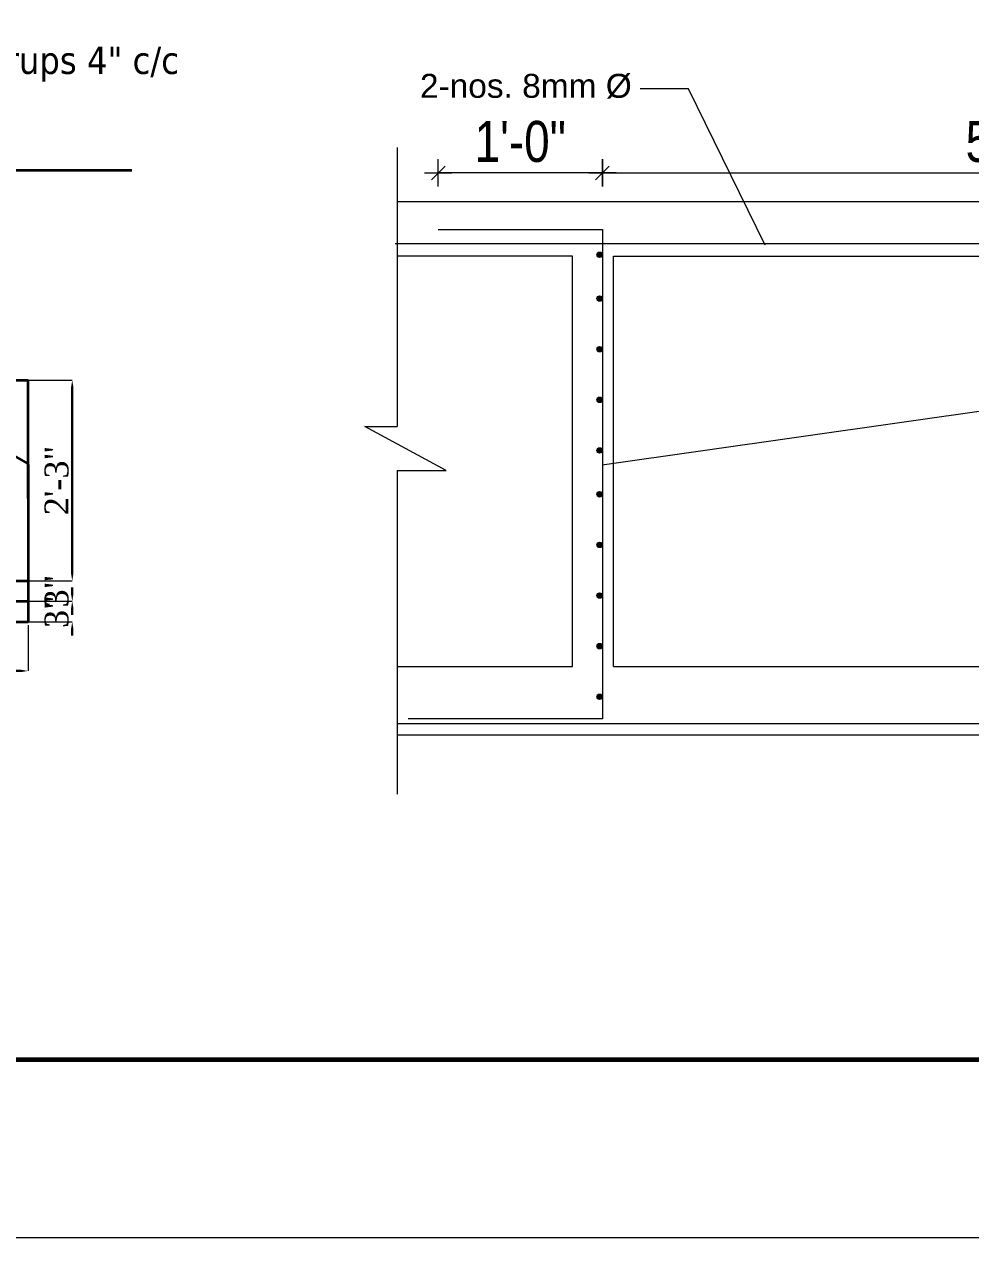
# Model space of a CAD drawing. Header units: inches. Extents: x -12073856 to 12321241, y -1226296 to 1319224.
# Drawn here: x 124916.8 to 125193.5, y 48075.4 to 48430.1 of the extents above; entities that cross this region are included whole.
import ezdxf

# ---------------------------------------------------------------- set-up
doc = ezdxf.new("R2010")
doc.units = ezdxf.units.IN
doc.header["$MEASUREMENT"] = 0
doc.header["$PDMODE"] = 35
doc.linetypes.add('ACAD_ISO04W100', pattern=[30, 24, -3, 0, -3])
for name, color, linetype, lineweight in [('BORDER', 7, 'Continuous', 60), ('cl', 4, 'ACAD_ISO04W100', 15), ('DIM', 6, 'Continuous', 9), ('dimensions', 7, 'Continuous', 15), ('OUTLINE', 1, 'Continuous', 25), ('Rebars', 1, 'Continuous', 13), ('TEXT', 255, 'Continuous', 35), ('texts', 152, 'Continuous', 35), ('Window', 3, 'Continuous', 0)]:
    doc.layers.add(name, color=color, linetype=linetype, lineweight=lineweight)
doc.styles.add('Arial', font='arial.ttf', dxfattribs={"width": 0.8, "height": 12})
doc.styles.add('Labels', font='arial.ttf', dxfattribs={"height": 8})
doc.styles.add('S-111', font='tahoma.ttf', dxfattribs={"height": 8})
doc.styles.add('TEXT-4', font='times.ttf', dxfattribs={"height": 7})
doc.dimstyles.new('1-2n', dxfattribs={"dimtxt": 8, "dimasz": 4, "dimexe": 0, "dimexo": 0, "dimgap": 3, "dimtad": 1, "dimdec": 0, "dimlfac": 0.25, "dimzin": 11, "dimdsep": 46, "dimlunit": 4, "dimtxsty": 'Arial', "dimblk": 'oblique', "dimcen": 5, "dimse1": 1, "dimse2": 1, "dimclrd": 256, "dimclre": 256, "dimclrt": 256, "dimadec": 0, "dimazin": 0, "dimtfac": 0.65, "dimtdec": 0, "dimtix": 1, "dimtmove": 0, "dimatfit": 3, "dimfxl": 0, "dimfrac": 1, "dimtolj": 1, "dimtzin": 0, "dimlwd": -1, "dimlwe": 9, "dimarcsym": 0})
doc.dimstyles.new('DIM-4', dxfattribs={"dimtxt": 4, "dimasz": 2, "dimexe": 0, "dimexo": 1, "dimgap": 1, "dimtad": 1, "dimdec": 0, "dimlfac": 0.5, "dimzin": 3, "dimdsep": 46, "dimlunit": 4, "dimtxsty": 'TEXT-4', "dimcen": 0.09, "dimadec": 0, "dimazin": 0, "dimtfac": 1, "dimtdec": 0, "dimtix": 1, "dimtofl": 0, "dimtmove": 2, "dimatfit": 2, "dimfxl": 1, "dimtolj": 1, "dimtzin": 0, "dimlwe": 5, "dimarcsym": 0})

# ---------------------------------------------------------------- blocks, each defined once
blk = doc.blocks.new('*D863')
at = {"layer": 'Defpoints', "color": 0, "transparency": 16777216}
for p in [(880178.66, -15199.21), (880298.93, -15211.21), (880178.66, -15225.57)]:
    blk.add_point(p, dxfattribs=at)
at = {"layer": 'DIM', "color": 0, "lineweight": 5, "transparency": 16777216}
for p, q in [((880178.66, -15200.21), (880178.66, -15225.57)), ((880298.93, -15212.21), (880298.93, -15225.57))]:
    blk.add_line(p, q, dxfattribs=at)
at = {"layer": 'DIM', "color": 0, "lineweight": -2, "transparency": 16777216}
blk.add_line((880296.93, -15225.57), (880180.66, -15225.57), dxfattribs=at)
at = {"layer": 'DIM', "color": 0, "transparency": 16777216}
for points in [[(880180.66, -15225.23), (880180.66, -15225.9), (880178.66, -15225.57)], [(880296.93, -15225.23), (880296.93, -15225.9), (880298.93, -15225.57)]]:
    blk.add_solid(points, dxfattribs=at)
at = {"layer": 'DIM', "color": 0, "transparency": 16777216, "insert": (880238.79, -15220.98), "char_height": 7, "attachment_point": 5, "style": 'TEXT-4'}
blk.add_mtext('\\A1;l', dxfattribs=at)
blk = doc.blocks.new('*D867')
at = {"layer": 'Defpoints', "color": 0, "transparency": 16777216}
for p in [(880297.95, -15140.6), (880311.85, -15140.6), (880297.95, -15199.21)]:
    blk.add_point(p, dxfattribs=at)
at = {"layer": 'DIM', "color": 0, "lineweight": 5, "transparency": 16777216}
for p, q in [((880298.95, -15140.6), (880311.85, -15140.6)), ((880298.95, -15199.21), (880311.85, -15199.21))]:
    blk.add_line(p, q, dxfattribs=at)
at = {"layer": 'DIM', "color": 0, "lineweight": -2, "transparency": 16777216}
blk.add_line((880311.85, -15197.21), (880311.85, -15142.6), dxfattribs=at)
at = {"layer": 'DIM', "color": 0, "transparency": 16777216}
for points in [[(880311.51, -15142.6), (880312.18, -15142.6), (880311.85, -15140.6)], [(880311.51, -15197.21), (880312.18, -15197.21), (880311.85, -15199.21)]]:
    blk.add_solid(points, dxfattribs=at)
at = {"layer": 'DIM', "color": 0, "transparency": 16777216, "insert": (880307.29, -15169.9), "char_height": 7, "attachment_point": 5, "rotation": 90, "style": 'TEXT-4'}
blk.add_mtext('\\A1;2\'-3"', dxfattribs=at)
blk = doc.blocks.new('*D868')
at = {"layer": 'Defpoints', "color": 0, "transparency": 16777216}
for p in [(880297.95, -15199.21), (880311.85, -15199.21), (880297.95, -15205.21)]:
    blk.add_point(p, dxfattribs=at)
at = {"layer": 'DIM', "color": 0, "lineweight": -2, "transparency": 16777216}
for p, q in [((880311.85, -15197.21), (880311.85, -15195.21)), ((880311.85, -15207.21), (880311.85, -15209.21))]:
    blk.add_line(p, q, dxfattribs=at)
at = {"layer": 'DIM', "color": 0, "lineweight": 5, "transparency": 16777216}
for p, q in [((880298.95, -15199.21), (880311.85, -15199.21)), ((880298.95, -15205.21), (880311.85, -15205.21))]:
    blk.add_line(p, q, dxfattribs=at)
at = {"layer": 'DIM', "color": 0, "transparency": 16777216}
for points in [[(880311.51, -15197.21), (880312.18, -15197.21), (880311.85, -15199.21)], [(880311.51, -15207.21), (880312.18, -15207.21), (880311.85, -15205.21)]]:
    blk.add_solid(points, dxfattribs=at)
at = {"layer": 'DIM', "color": 0, "transparency": 16777216, "insert": (880307.29, -15202.21), "char_height": 7, "attachment_point": 5, "rotation": 90, "style": 'TEXT-4'}
blk.add_mtext('\\A1;3"', dxfattribs=at)
blk = doc.blocks.new('*D869')
at = {"layer": 'Defpoints', "color": 0, "transparency": 16777216}
for p in [(880297.95, -15205.21), (880311.85, -15205.21), (880297.95, -15211.21)]:
    blk.add_point(p, dxfattribs=at)
at = {"layer": 'DIM', "color": 0, "lineweight": -2, "transparency": 16777216}
for p, q in [((880311.85, -15203.21), (880311.85, -15201.21)), ((880311.85, -15213.21), (880311.85, -15215.21))]:
    blk.add_line(p, q, dxfattribs=at)
at = {"layer": 'DIM', "color": 0, "lineweight": 5, "transparency": 16777216}
for p, q in [((880298.95, -15205.21), (880311.85, -15205.21)), ((880298.95, -15211.21), (880311.85, -15211.21))]:
    blk.add_line(p, q, dxfattribs=at)
at = {"layer": 'DIM', "color": 0, "transparency": 16777216}
for points in [[(880311.51, -15203.21), (880312.18, -15203.21), (880311.85, -15205.21)], [(880311.51, -15213.21), (880312.18, -15213.21), (880311.85, -15211.21)]]:
    blk.add_solid(points, dxfattribs=at)
at = {"layer": 'DIM', "color": 0, "transparency": 16777216, "insert": (880307.29, -15208.21), "char_height": 7, "attachment_point": 5, "rotation": 90, "style": 'TEXT-4'}
blk.add_mtext('\\A1;3"', dxfattribs=at)
blk = doc.blocks.new('oblique')
at = {"lineweight": 9}
for p, q in [((0, 1), (0, -1)), ((1, 0), (-1, 0)), ((-0.5, -0.5), (0.5, 0.5))]:
    blk.add_line(p, q, dxfattribs=at)
blk = doc.blocks.new('*D908')
at = {"layer": 'Defpoints', "color": 0, "lineweight": -2, "transparency": 16777216}
for p in [(-196408.05, 20158.58), (-196647.18, 20142.03), (-196408.05, 20141.44)]:
    blk.add_point(p, dxfattribs=at)
at = {"layer": 'dimensions', "transparency": 16777216}
blk.add_line((-196647.18, 20158.58), (-196408.05, 20158.58), dxfattribs=at)
at = {"layer": 'dimensions', "transparency": 16777216, "xscale": 4, "yscale": 4, "zscale": 4, "rotation": 180}
blk.add_blockref('oblique', (-196647.18, 20158.58), dxfattribs=at)
at = {"layer": 'dimensions', "transparency": 16777216, "xscale": 4, "yscale": 4, "zscale": 4}
blk.add_blockref('oblique', (-196408.05, 20158.58), dxfattribs=at)
at = {"layer": 'dimensions', "transparency": 16777216, "insert": (-196527.61, 20167.7), "char_height": 12, "attachment_point": 5, "style": 'Arial'}
blk.add_mtext('\\A1;5\'-0"', dxfattribs=at)
blk = doc.blocks.new('_Oblique')
at = {"color": 0, "linetype": 'ByBlock', "lineweight": -2}
blk.add_line((-0.5, -0.5), (0.5, 0.5), dxfattribs=at)
blk = doc.blocks.new('*D913')
at = {"layer": 'Defpoints', "color": 0, "lineweight": -2, "transparency": 16777216}
for p in [(-196695.18, 20158.58), (-196695.18, 20142.03), (-196647.18, 20142.03)]:
    blk.add_point(p, dxfattribs=at)
at = {"layer": 'dimensions', "transparency": 16777216}
blk.add_line((-196647.18, 20158.58), (-196695.18, 20158.58), dxfattribs=at)
at = {"layer": 'dimensions', "transparency": 16777216, "xscale": 4, "yscale": 4, "zscale": 4, "rotation": 180}
blk.add_blockref('oblique', (-196695.18, 20158.58), dxfattribs=at)
at = {"layer": 'dimensions', "transparency": 16777216, "xscale": 4, "yscale": 4, "zscale": 4}
blk.add_blockref('oblique', (-196647.18, 20158.58), dxfattribs=at)
at = {"layer": 'dimensions', "transparency": 16777216, "insert": (-196671.18, 20167.7), "char_height": 12, "attachment_point": 5, "style": 'Arial'}
blk.add_mtext('\\A1;1\'-0"', dxfattribs=at)
blk = doc.blocks.new('REIURETT')
at = {"layer": 'TEXT'}
for p, q in [((880247.93, -15079.21), (880329.3, -15079.21)), ((880146.16, -15140.6), (880298.93, -15140.6)), ((880255.93, -15140.6), (880298.93, -15165.05)), ((880298.93, -15175.21), (880298.93, -15140.6)), ((880298.93, -15165.21), (880298.93, -15211.21)), ((880175.93, -15199.21), (880298.93, -15199.21)), ((880146.16, -15205.21), (880298.93, -15205.21)), ((880146.16, -15211.21), (880298.93, -15211.21))]:
    blk.add_line(p, q, dxfattribs=at)
at = {"layer": 'TEXT', "ltscale": 50, "style": 'S-111'}
blk.add_text('Stirrups 4" c/c', height=8, dxfattribs=at).set_placement((880276.18, -15051.07))
at = {"layer": 'DIM'}
dim = blk.add_linear_dim(base=(880311.85, -15140.6), p1=(880297.95, -15199.21), p2=(880297.95, -15140.6), angle=90, text='2\'-3"', dimstyle='DIM-4', dxfattribs=at)
dim.commit()
dim.dimension.update_dxf_attribs({"geometry": '*D867', "text_midpoint": (880307.29, -15169.9)})
for base, p1, p2, picture, middle in [((880311.85, -15199.21), (880297.95, -15205.21), (880297.95, -15199.21), '*D868', (880307.29, -15202.21)), ((880311.85, -15205.21), (880297.95, -15211.21), (880297.95, -15205.21), '*D869', (880307.29, -15208.21))]:
    dim = blk.add_linear_dim(base=base, p1=p1, p2=p2, angle=90, dimstyle='DIM-4', dxfattribs=at)
    dim.commit()
    dim.dimension.update_dxf_attribs({"geometry": picture, "text_midpoint": middle})
dim = blk.add_linear_dim(base=(880178.66, -15225.57), p1=(880298.93, -15211.21), p2=(880178.66, -15199.21), text='l', dimstyle='DIM-4', dxfattribs=at)
dim.commit()
dim.dimension.update_dxf_attribs({"geometry": '*D863', "text_midpoint": (880238.79, -15220.98)})
blk = doc.blocks.new('wfx')
at = {"layer": 'OUTLINE', "lineweight": 18}
for p, q in [((-196622, 20183.2), (-196636.16, 20183.2)), ((-196599.61, 20137.46), (-196622, 20183.2)), ((-196707.13, 20166.05), (-196707.13, 20084.42)), ((-196707.13, 20150.27), (-196120.72, 20150.27)), ((-196655.94, 20134.27), (-196707.13, 20134.27)), ((-196655.94, 20014.27), (-196655.94, 20134.27)), ((-196643.94, 20134.27), (-196415.94, 20134.27)), ((-196643.94, 20014.27), (-196643.94, 20134.27)), ((-196475.44, 20097.54), (-196647.22, 20073.2)), ((-196716.63, 20084.42), (-196707.13, 20084.42)), ((-196692.88, 20071.55), (-196716.63, 20084.42)), ((-196707.13, 20071.55), (-196707.13, 19977.04)), ((-196707.13, 20071.55), (-196692.88, 20071.55)), ((-196707.13, 20014.27), (-196655.94, 20014.27)), ((-196643.94, 20014.27), (-196415.94, 20014.27)), ((-196427.94, 19994.27), (-196707.13, 19994.27))]:
    blk.add_line(p, q, dxfattribs=at)
at = {"layer": 'Rebars'}
for p, q in [((-196695.18, 20142.03), (-196647.18, 20142.03)), ((-196647.18, 20142.03), (-196647.18, 19999.05)), ((-196707.79, 20137.93), (-196120.72, 20137.93)), ((-196707.14, 19997.61), (-196120.72, 19997.61)), ((-196647.18, 19999.05), (-196703.95, 19999.05))]:
    blk.add_line(p, q, dxfattribs=at)
at = {"layer": 'Rebars', "const_width": 0.8}
for points in [[(-196647.97, 20134.25, 1), (-196647.97, 20135.05, 1)], [(-196647.97, 20121.45, 1), (-196647.97, 20122.25, 1)], [(-196647.97, 20106.65, 1), (-196647.97, 20107.45, 1)], [(-196647.97, 20091.85, 1), (-196647.97, 20092.65, 1)], [(-196647.97, 20077.05, 1), (-196647.97, 20077.85, 1)], [(-196647.97, 20064.25, 1), (-196647.97, 20065.05, 1)], [(-196647.97, 20049.45, 1), (-196647.97, 20050.25, 1)], [(-196647.97, 20034.65, 1), (-196647.97, 20035.45, 1)], [(-196647.97, 20019.85, 1), (-196647.97, 20020.65, 1)], [(-196647.97, 20005.05, 1), (-196647.97, 20005.85, 1)]]:
    blk.add_lwpolyline(points, format="xyb", close=True, dxfattribs=at)
at = {"layer": 'Rebars', "const_width": 1.6}
for points in [[(-196647.97, 20121.85), (-196647.97, 20121.85)], [(-196647.97, 20107.05), (-196647.97, 20107.05)], [(-196647.97, 20092.25), (-196647.97, 20092.25)], [(-196647.97, 20049.85), (-196647.97, 20049.85)], [(-196647.97, 20035.05), (-196647.97, 20035.05)]]:
    blk.add_lwpolyline(points, dxfattribs=at)
at = {"layer": 'Rebars'}
for points in [[(-196647.97, 20121.85, 0, 0.5, 0), (-196647.97, 20121.85, 0.5, 0.5, 0)], [(-196647.97, 20107.05, 0, 0.5, 0), (-196647.97, 20107.05, 0.5, 0.5, 0)], [(-196647.97, 20092.25, 0, 0.5, 0), (-196647.97, 20092.25, 0.5, 0.5, 0)], [(-196647.97, 20049.85, 0, 0.5, 0), (-196647.97, 20049.85, 0.5, 0.5, 0)], [(-196647.97, 20035.05, 0, 0.5, 0), (-196647.97, 20035.05, 0.5, 0.5, 0)]]:
    blk.add_lwpolyline(points, format="xyseb", dxfattribs=at)
for centre in [(-196647.97, 20134.65), (-196647.97, 20121.85), (-196647.97, 20107.05), (-196647.97, 20092.25), (-196647.97, 20077.45), (-196647.97, 20064.65), (-196647.97, 20049.85), (-196647.97, 20035.05), (-196647.97, 20020.25), (-196647.97, 20005.45)]:
    blk.add_circle(centre, 0.8, dxfattribs=at)
at = {"layer": 'texts', "color": 254, "ltscale": 0.1, "insert": (-196669.55, 20183.9), "char_height": 7, "width": 113.3192, "attachment_point": 5, "style": 'Labels'}
blk.add_mtext('2-nos. 8mm %%c ', dxfattribs=at)
at = {"layer": 'dimensions'}
dim = blk.add_aligned_dim(p1=(-196647.18, 20142.03), p2=(-196695.18, 20142.03), distance=-16.54, dimstyle='1-2n', dxfattribs=at)
dim.commit()
dim.dimension.update_dxf_attribs({"geometry": '*D913', "text_midpoint": (-196671.18, 20167.7)})
dim = blk.add_linear_dim(base=(-196408.05, 20158.58), p1=(-196647.18, 20142.03), p2=(-196408.05, 20141.44), dimstyle='1-2n', dxfattribs=at)
dim.commit()
dim.dimension.update_dxf_attribs({"geometry": '*D908', "text_midpoint": (-196527.61, 20167.7)})

msp = doc.modelspace()

# ---------------------------------------------------------------- linework, layer by layer
at = {"layer": 'BORDER'}
msp.add_lwpolyline([(127480.18, 50218.25), (127480.18, 48127.4), (124417.35, 48127.4), (124417.35, 50218.25)], close=True, dxfattribs=at)
at = {"layer": 'Window'}
msp.add_lwpolyline([(127532.18, 50270.25), (127532.18, 48075.4), (124365.35, 48075.4), (124365.35, 50270.25)], close=True, dxfattribs=at)

# ---------------------------------------------------------------- block references
msp.add_blockref('wfx', (321732.97, 28228.05))
at = {"layer": 'cl', "color": 18, "linetype": 'Continuous', "lineweight": 30, "true_color": 0x000000}
msp.add_blockref('REIURETT', (-755381.06, 63466.63), dxfattribs=at)

doc.saveas('drawing.dxf')
